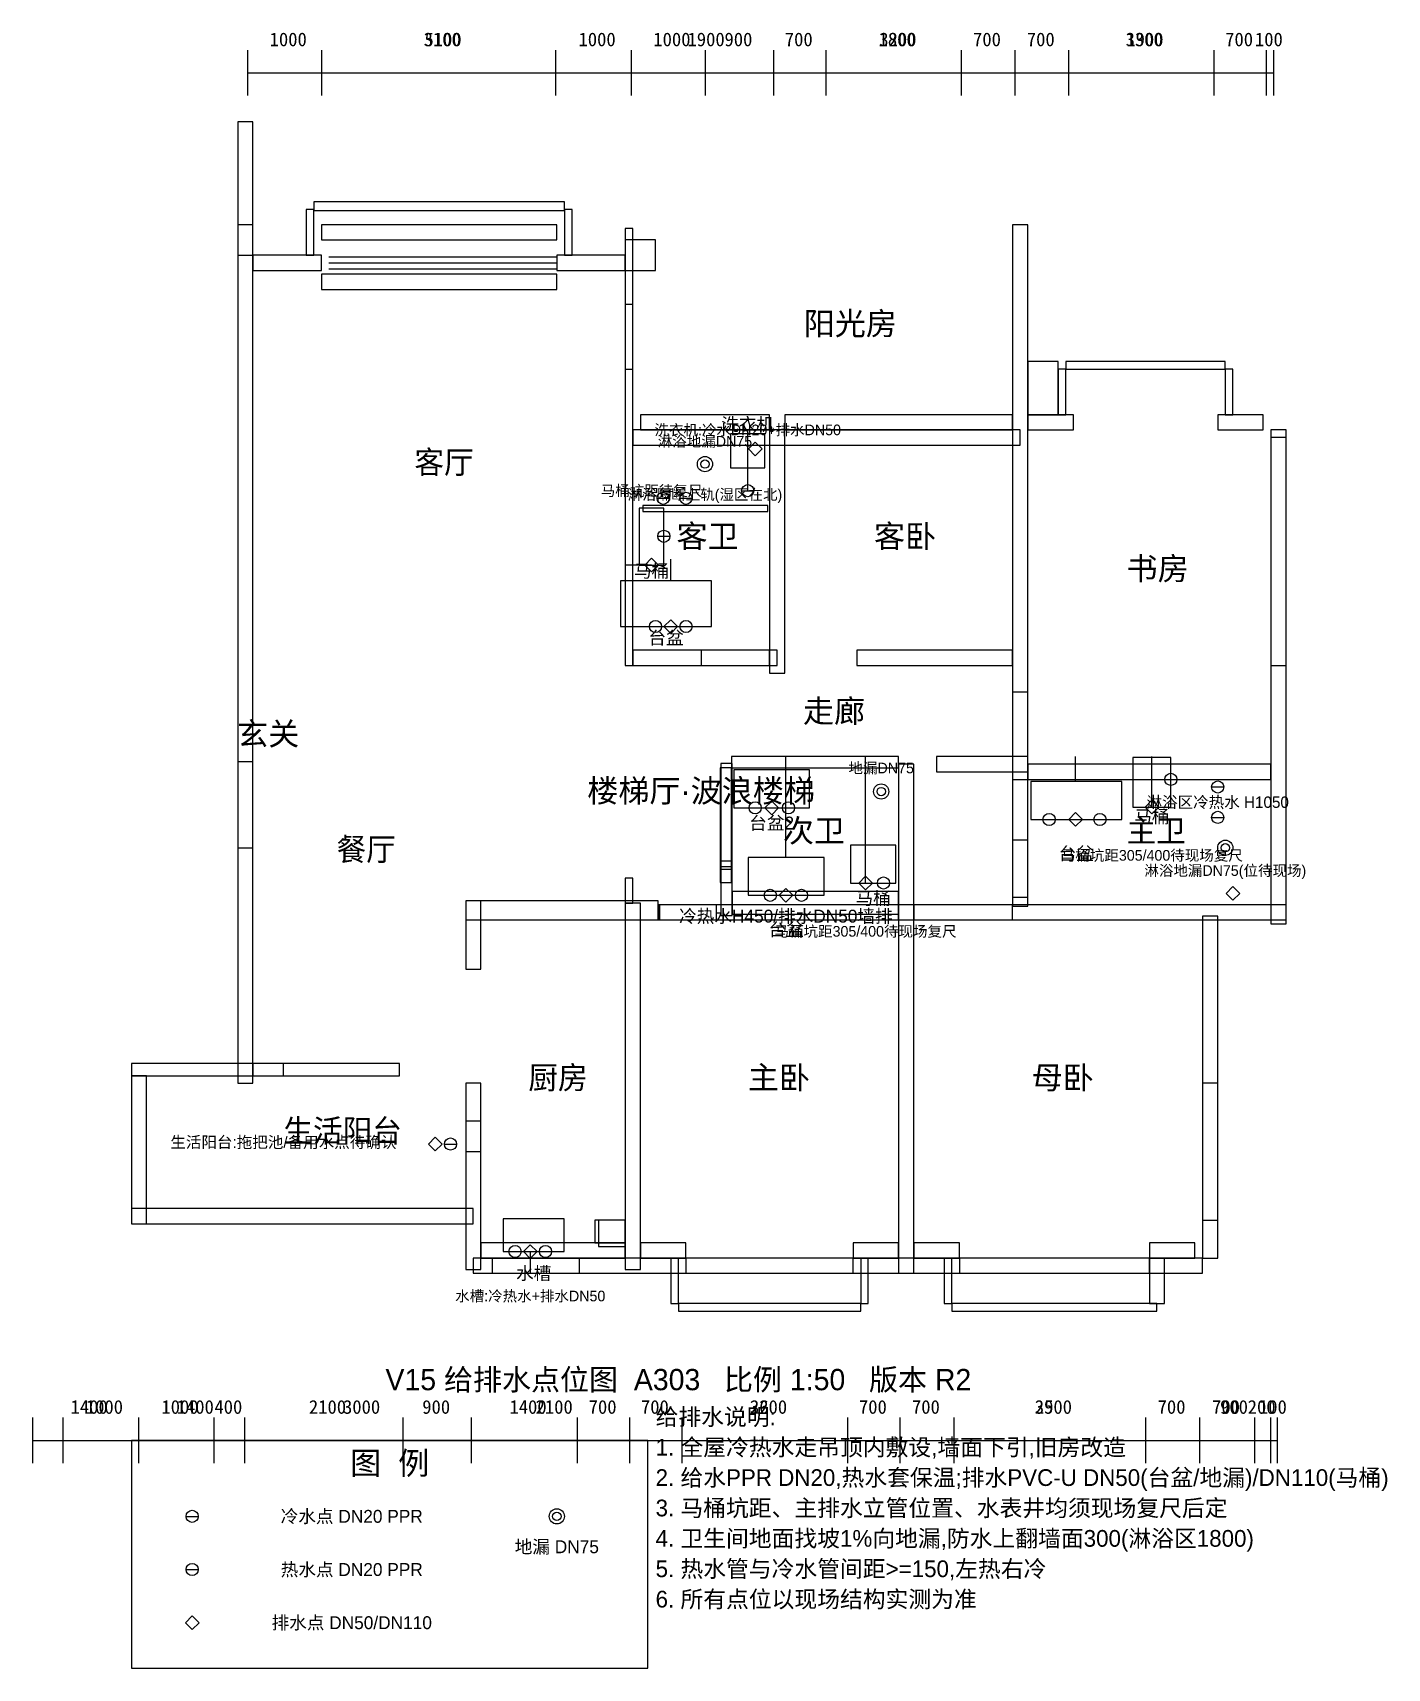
# Model space of a CAD drawing. Header units: millimetres. Extents: x 0 to 17833, y -5400 to 16128.
import ezdxf
from ezdxf.enums import TextEntityAlignment as Align

# ---------------------------------------------------------------- set-up
doc = ezdxf.new("R2010")
doc.units = ezdxf.units.MM
doc.header["$LTSCALE"] = 200
for name, color, linetype in [('A-DIMS', 1, 'Continuous'), ('A-DOOR', 3, 'Continuous'), ('A-FIXT', 4, 'Continuous'), ('A-NOTE', 7, 'Continuous'), ('A-PLUM-C', 5, 'Continuous'), ('A-PLUM-D', 6, 'Continuous'), ('A-PLUM-H', 1, 'Continuous'), ('A-TEXT', 7, 'Continuous'), ('A-WALL', 7, 'Continuous'), ('A-WINDOW', 4, 'Continuous')]:
    doc.layers.add(name, color=color, linetype=linetype)
doc.styles.add('HZTXT', font='STHeiti Medium.ttc')

msp = doc.modelspace()

# ---------------------------------------------------------------- linework, layer by layer
at = {"layer": 'A-DIMS'}
for p, q in [((2831, 15300), (2831, 15900)), ((2831, 15300), (2831, 15900)), ((3807, 15300), (3807, 15900)), ((6887, 15300), (6887, 15900)), ((7882, 15300), (7882, 15900)), ((7882, 15300), (7882, 15900)), ((8858, 15300), (8858, 15900)), ((9757, 15300), (9757, 15900)), ((9757, 15300), (9757, 15900)), ((10446, 15300), (10446, 15900)), ((12225, 15300), (12225, 15900)), ((12933, 15300), (12933, 15900)), ((12933, 15300), (12933, 15900)), ((13641, 15300), (13641, 15900)), ((15554, 15300), (15554, 15900)), ((16243, 15300), (16243, 15900)), ((16243, 15300), (16243, 15900)), ((16338, 15300), (16338, 15900)), ((2831, 15600), (7882, 15600)), ((2831, 15600), (3807, 15600)), ((3807, 15600), (6887, 15600)), ((6887, 15600), (7882, 15600)), ((7882, 15600), (9757, 15600)), ((7882, 15600), (8858, 15600)), ((8858, 15600), (9757, 15600)), ((9757, 15600), (12933, 15600)), ((9757, 15600), (10446, 15600)), ((10446, 15600), (12225, 15600)), ((12225, 15600), (12933, 15600)), ((12933, 15600), (16243, 15600)), ((12933, 15600), (13641, 15600)), ((13641, 15600), (15554, 15600)), ((15554, 15600), (16243, 15600)), ((16243, 15600), (16338, 15600)), ((0, -2700), (0, -2100)), ((402, -2700), (402, -2100)), ((1397, -2700), (1397, -2100)), ((1397, -2700), (1397, -2100)), ((2391, -2700), (2391, -2100)), ((2793, -2700), (2793, -2100)), ((2793, -2700), (2793, -2100)), ((4879, -2700), (4879, -2100)), ((5778, -2700), (5778, -2100)), ((5778, -2700), (5778, -2100)), ((7174, -2700), (7174, -2100)), ((7863, -2700), (7863, -2100)), ((7863, -2700), (7863, -2100)), ((8552, -2700), (8552, -2100)), ((10733, -2700), (10733, -2100)), ((11421, -2700), (11421, -2100)), ((11421, -2700), (11421, -2100)), ((12129, -2700), (12129, -2100)), ((14655, -2700), (14655, -2100)), ((15363, -2700), (15363, -2100)), ((15363, -2700), (15363, -2100)), ((16090, -2700), (16090, -2100)), ((16300, -2700), (16300, -2100)), ((16300, -2700), (16300, -2100)), ((16386, -2700), (16386, -2100)), ((0, -2400), (1397, -2400)), ((402, -2400), (1397, -2400)), ((1397, -2400), (2793, -2400)), ((1397, -2400), (2391, -2400)), ((2391, -2400), (2793, -2400)), ((2793, -2400), (5778, -2400)), ((2793, -2400), (4879, -2400)), ((4879, -2400), (5778, -2400)), ((5778, -2400), (7863, -2400)), ((5778, -2400), (7174, -2400)), ((7174, -2400), (7863, -2400)), ((7863, -2400), (11421, -2400)), ((7863, -2400), (8552, -2400)), ((8552, -2400), (10733, -2400)), ((10733, -2400), (11421, -2400)), ((11421, -2400), (15363, -2400)), ((11421, -2400), (12129, -2400)), ((12129, -2400), (14655, -2400)), ((14655, -2400), (15363, -2400)), ((15363, -2400), (16300, -2400)), ((15363, -2400), (16090, -2400)), ((16090, -2400), (16300, -2400)), ((16300, -2400), (16386, -2400))]:
    msp.add_line(p, q, dxfattribs=at)
at = {"layer": 'A-DOOR'}
for points in [[(7800, 11700), (7900, 11700), (7900, 12550), (7800, 12550)], [(8800, 7800), (9700, 7800), (9700, 8000), (8800, 8000)], [(12900, 6300), (13100, 6300), (13100, 7450), (12900, 7450)], [(2700, 5400), (2900, 5400), (2900, 6530), (2700, 6530)], [(12900, 4750), (13100, 4750), (13100, 5500), (12900, 5500)], [(8250, 4450), (9000, 4450), (9000, 4650), (8250, 4650)], [(11600, 4450), (12900, 4450), (12900, 4650), (11600, 4650)], [(2900, 2400), (4830, 2400), (4830, 2560), (2900, 2560)], [(5700, 1400), (5900, 1400), (5900, 2300), (5700, 2300)]]:
    msp.add_lwpolyline(points, close=True, dxfattribs=at)
at = {"layer": 'A-FIXT'}
for points in [[(9188, 10399), (9638, 10399), (9638, 10849), (9188, 10849)], [(8034, 9824), (9677, 9824), (9677, 9904), (8034, 9904)], [(7985, 9121), (8309, 9121), (8309, 9868), (7985, 9868)], [(7737, 8312), (8937, 8312), (8937, 8912), (7737, 8912)], [(14483, 5936), (14983, 5936), (14983, 6586), (14483, 6586)], [(9228, 5925), (10228, 5925), (10228, 6425), (9228, 6425)], [(13139, 5773), (14338, 5773), (14338, 6273), (13139, 6273)], [(10764, 4936), (11364, 4936), (11364, 5436), (10764, 5436)], [(9419, 4774), (10420, 4774), (10420, 5274), (9419, 5274)], [(6195, 85), (6995, 85), (6995, 515), (6195, 515)]]:
    msp.add_lwpolyline(points, close=True, dxfattribs=at)
at = {"layer": 'A-PLUM-C'}
for p, q in [((8520, 10000), (8680, 10000)), ((9333, 10100), (9493, 10100)), ((8229, 9500), (8389, 9500)), ((8520, 8312), (8680, 8312)), ((14903, 6300), (15063, 6300)), ((9870, 5925), (10030, 5925)), ((13970, 5773), (14130, 5773)), ((15520, 5800), (15680, 5800)), ((10040, 4774), (10200, 4774)), ((11120, 4936), (11280, 4936)), ((5420, 1500), (5580, 1500)), ((6670, 85), (6830, 85)), ((2020, -3400), (2180, -3400))]:
    msp.add_line(p, q, dxfattribs=at)
for centre in [(9413, 10100), (8600, 10000), (8309, 9500), (8600, 8312), (14983, 6300), (9950, 5925), (14050, 5773), (15600, 5800), (11200, 4936), (10120, 4774), (5500, 1500), (6750, 85), (2100, -3400)]:
    msp.add_circle(centre, 80, dxfattribs=at)
at = {"layer": 'A-PLUM-D'}
for p, q in [((9413, 10100), (9413, 10900)), ((8147, 9121), (7800, 9121)), ((8400, 8912), (8400, 9200)), ((9915, 5274), (9915, 6600)), ((10964, 4936), (10964, 6600)), ((13730, 6273), (13730, 6600)), ((14733, 5936), (14733, 6600)), ((6550, 85), (6550, -200))]:
    msp.add_line(p, q, dxfattribs=at)
for points in [[(9513, 10739), (9603, 10649), (9513, 10559), (9423, 10649)], [(8147, 9211), (8237, 9121), (8147, 9031), (8057, 9121)], [(8400, 8402), (8490, 8312), (8400, 8222), (8310, 8312)], [(9730, 6015), (9820, 5925), (9730, 5835), (9640, 5925)], [(13730, 5863), (13820, 5773), (13730, 5683), (13640, 5773)], [(14733, 6026), (14823, 5936), (14733, 5846), (14643, 5936)], [(10964, 5026), (11054, 4936), (10964, 4846), (10874, 4936)], [(9915, 4864), (10005, 4774), (9915, 4684), (9825, 4774)], [(15800, 4890), (15890, 4800), (15800, 4710), (15710, 4800)], [(5300, 1590), (5390, 1500), (5300, 1410), (5210, 1500)], [(6550, 175), (6640, 85), (6550, -5), (6460, 85)], [(2100, -4710), (2190, -4800), (2100, -4890), (2010, -4800)]]:
    msp.add_lwpolyline(points, close=True, dxfattribs=at)
for centre, radius in [((8850, 10450), 100), ((8850, 10450), 55), ((11170, 6140), 100), ((11170, 6140), 55), ((15700, 5400), 100), ((15700, 5400), 55), ((6900, -3400), 100), ((6900, -3400), 55)]:
    msp.add_circle(centre, radius, dxfattribs=at)
at = {"layer": 'A-PLUM-H'}
for p, q in [((8220, 10000), (8380, 10000)), ((8120, 8312), (8280, 8312)), ((15520, 6200), (15680, 6200)), ((9430, 5925), (9590, 5925)), ((13300, 5773), (13460, 5773)), ((9630, 4774), (9790, 4774)), ((6270, 85), (6430, 85)), ((2020, -4100), (2180, -4100))]:
    msp.add_line(p, q, dxfattribs=at)
for centre in [(8300, 10000), (8200, 8312), (15600, 6200), (9510, 5925), (13380, 5773), (9710, 4774), (6350, 85), (2100, -4100)]:
    msp.add_circle(centre, 80, dxfattribs=at)
at = {"layer": 'A-WALL'}
for points in [[(2700, 13200), (2900, 13200), (2900, 14953), (2700, 14953)], [(3600, 13200), (3700, 13200), (3700, 13800), (3600, 13800)], [(3700, 13790), (7000, 13790), (7000, 13900), (3700, 13900)], [(7000, 13200), (7100, 13200), (7100, 13800), (7000, 13800)], [(2700, 2300), (2900, 2300), (2900, 13600), (2700, 13600)], [(3800, 13400), (6900, 13400), (6900, 13600), (3800, 13600)], [(12900, 4630), (13100, 4630), (13100, 13600), (12900, 13600)], [(7800, 7800), (7900, 7800), (7900, 13550), (7800, 13550)], [(7800, 13000), (8200, 13000), (8200, 13400), (7800, 13400)], [(2900, 13000), (3800, 13000), (3800, 13200), (2900, 13200)], [(6900, 13000), (7800, 13000), (7800, 13200), (6900, 13200)], [(13100, 11100), (13500, 11100), (13500, 11800), (13100, 11800)], [(13500, 11100), (13600, 11100), (13600, 11700), (13500, 11700)], [(13600, 11700), (15700, 11700), (15700, 11800), (13600, 11800)], [(15700, 11100), (15800, 11100), (15800, 11700), (15700, 11700)], [(8000, 10900), (9700, 10900), (9700, 11100), (8000, 11100)], [(9900, 10900), (12900, 10900), (12900, 11100), (9900, 11100)], [(13100, 10900), (13700, 10900), (13700, 11100), (13100, 11100)], [(15600, 10900), (16200, 10900), (16200, 11100), (15600, 11100)], [(7900, 10700), (13000, 10700), (13000, 10900), (7900, 10900)], [(9700, 7700), (9900, 7700), (9900, 10900), (9700, 10900)], [(16300, 4400), (16500, 4400), (16500, 10900), (16300, 10900)], [(7900, 7800), (9800, 7800), (9800, 8000), (7900, 8000)], [(10850, 7800), (12900, 7800), (12900, 8000), (10850, 8000)], [(9059, 4507), (9209, 4507), (9209, 6507), (9059, 6507)], [(9200, 6450), (11400, 6450), (11400, 6600), (9200, 6600)], [(11400, -200), (11600, -200), (11600, 6500), (11400, 6500)], [(11900, 6400), (13100, 6400), (13100, 6600), (11900, 6600)], [(13100, 6300), (16300, 6300), (16300, 6500), (13100, 6500)], [(9050, 5120), (9200, 5120), (9200, 6450), (9050, 6450)], [(9050, 5230), (9200, 5230), (9200, 6450), (9050, 6450)], [(7800, 4670), (7900, 4670), (7900, 5000), (7800, 5000)], [(9050, 4942), (9200, 4942), (9200, 5150), (9050, 5150)], [(9209, 4524), (11400, 4524), (11400, 4823), (9209, 4823)], [(5700, 4450), (8236, 4450), (8236, 4700), (5700, 4700)], [(5700, 3800), (5900, 3800), (5900, 4700), (5700, 4700)], [(7800, -150), (8000, -150), (8000, 4670), (7800, 4670)], [(8236, 4450), (11400, 4450), (11400, 4650), (8236, 4650)], [(11400, 4450), (16500, 4450), (16500, 4650), (11400, 4650)], [(15400, 0), (15600, 0), (15600, 4500), (15400, 4500)], [(1300, 2400), (3300, 2400), (3300, 2560), (1300, 2560)], [(1300, 450), (1500, 450), (1500, 2400), (1300, 2400)], [(5700, -150), (5900, -150), (5900, 1800), (5700, 1800)], [(1300, 450), (5800, 450), (5800, 650), (1300, 650)], [(7400, 200), (7800, 200), (7800, 500), (7400, 500)], [(7450, 150), (7800, 150), (7800, 500), (7450, 500)], [(5900, 0), (7800, 0), (7800, 200), (5900, 200)], [(6050, -200), (15400, -200), (15400, 0), (6050, 0)], [(8000, 0), (8600, 0), (8600, 200), (8000, 200)], [(8400, -600), (8500, -600), (8500, 0), (8400, 0)], [(10800, 0), (11400, 0), (11400, 200), (10800, 200)], [(10900, -600), (11000, -600), (11000, 0), (10900, 0)], [(11600, 0), (12200, 0), (12200, 200), (11600, 200)], [(12000, -600), (12100, -600), (12100, 0), (12000, 0)], [(14700, 0), (15300, 0), (15300, 200), (14700, 200)], [(14700, -600), (14900, -600), (14900, 0), (14700, 0)], [(8500, -700), (10900, -700), (10900, -600), (8500, -600)], [(12100, -700), (14800, -700), (14800, -600), (12100, -600)], [(1300, -5400), (8100, -5400), (8100, -2400), (1300, -2400)]]:
    msp.add_lwpolyline(points, close=True, dxfattribs=at)
at = {"layer": 'A-WINDOW'}
for p, q in [((3900, 13180), (6900, 13180)), ((3900, 13100), (6900, 13100)), ((3900, 13020), (6900, 13020))]:
    msp.add_line(p, q, dxfattribs=at)
for points in [[(3800, 12750), (6900, 12750), (6900, 12950), (3800, 12950)], [(16300, 7800), (16500, 7800), (16500, 10800), (16300, 10800)], [(15400, 500), (15600, 500), (15600, 2300), (15400, 2300)], [(5800, -200), (7200, -200), (7200, 0), (5800, 0)], [(8600, -200), (10800, -200), (10800, 0), (8600, 0)], [(12200, -200), (14700, -200), (14700, 0), (12200, 0)]]:
    msp.add_lwpolyline(points, close=True, dxfattribs=at)

# ---------------------------------------------------------------- texts
at = {"layer": 'A-DESIGN', "style": 'HZTXT'}
for s, p in [('走廊', (10550, 7200)), ('玄关', (3100, 6900))]:
    msp.add_text(s, height=300, dxfattribs=at).set_placement(p, align=Align.MIDDLE_CENTER)
at = {"layer": 'A-DIMS'}
for s, p in [('1000', (3119, 15950)), ('3100', (5147, 15950)), ('5100', (5157, 15950)), ('1000', (7185, 15950)), ('1000', (8170, 15950)), ('1900', (8620, 15950)), ('900', (9107, 15950)), ('700', (9901, 15950)), ('1800', (11135, 15950)), ('3200', (11145, 15950)), ('700', (12379, 15950)), ('700', (13087, 15950)), ('3300', (14388, 15950)), ('1900', (14397, 15950)), ('700', (15698, 15950)), ('100', (16090, 15950)), ('1400', (498, -2050)), ('1000', (699, -2050)), ('1000', (1694, -2050)), ('1400', (1895, -2050)), ('400', (2392, -2050)), ('2100', (3636, -2050)), ('3000', (4085, -2050)), ('900', (5128, -2050)), ('1400', (6276, -2050)), ('2100', (6620, -2050)), ('700', (7319, -2050)), ('700', (8007, -2050)), ('3600', (9442, -2050)), ('2200', (9442, -2050)), ('700', (10877, -2050)), ('700', (11575, -2050)), ('3900', (13192, -2050)), ('2500', (13192, -2050)), ('700', (14809, -2050)), ('700', (15526, -2050)), ('900', (15631, -2050)), ('200', (15995, -2050)), ('100', (16143, -2050))]:
    msp.add_text(s, height=180, dxfattribs=at).set_placement(p)
at = {"layer": 'A-NOTE', "style": 'HZTXT'}
for s, height, p in [('洗衣机:冷水DN20+排水DN50', 140, (9413, 10900)), ('洗衣机', 170, (9413, 10974)), ('淋浴地漏DN75', 140, (8850, 10750)), ('马桶坑距待复尺', 140, (8147, 10100)), ('淋浴隔断上轨(湿区在北)', 140, (8850, 10050)), ('马桶', 170, (8147, 9044)), ('台盆', 170, (8337, 8162)), ('地漏DN75', 140, (11170, 6450)), ('淋浴区冷热水 H1050', 150, (15600, 6000)), ('台盆2', 170, (9728, 5725)), ('马桶', 170, (14733, 5811)), ('台盆', 170, (13738, 5323)), ('马桶坑距305/400待现场复尺', 140, (14733, 5300)), ('淋浴地漏DN75(位待现场)', 140, (15700, 5100)), ('马桶', 170, (11064, 4736)), ('冷热水H450/排水DN50墙排', 170, (9915, 4500)), ('台盆', 170, (9920, 4324)), ('马桶坑距305/400待现场复尺', 140, (10964, 4300)), ('生活阳台:拖把池/备用水点待确认', 150, (3300, 1525)), ('水槽', 170, (6595, -200)), ('水槽:冷热水+排水DN50', 140, (6550, -500)), ('V15 给排水点位图  A303   比例 1:50   版本 R2', 280, (8500, -1600)), ('图  例', 300, (4700, -2700)), ('冷水点 DN20 PPR', 170, (4200, -3400)), ('地漏 DN75', 170, (6900, -3800)), ('热水点 DN20 PPR', 170, (4200, -4100)), ('排水点 DN50/DN110', 170, (4200, -4800))]:
    msp.add_text(s, height=height, dxfattribs=at).set_placement(p, align=Align.MIDDLE_CENTER)
for s, p in [('给排水说明:', (8200, -2200)), ('1. 全屋冷热水走吊顶内敷设,墙面下引,旧房改造', (8200, -2600)), ('2. 给水PPR DN20,热水套保温;排水PVC-U DN50(台盆/地漏)/DN110(马桶)', (8200, -3000)), ('3. 马桶坑距、主排水立管位置、水表井均须现场复尺后定', (8200, -3400)), ('4. 卫生间地面找坡1%向地漏,防水上翻墙面300(淋浴区1800)', (8200, -3800)), ('5. 热水管与冷水管间距>=150,左热右冷', (8200, -4200)), ('6. 所有点位以现场结构实测为准', (8200, -4600))]:
    msp.add_text(s, height=220, dxfattribs=at).set_placement(p)
at = {"layer": 'A-TEXT', "style": 'HZTXT'}
for s, p in [('阳光房', (10150, 12150)), ('客卫', (8475, 9350)), ('客卧', (11075, 9350)), ('书房', (14400, 8925)), ('楼梯厅·波浪楼梯', (7300, 6000)), ('次卫', (9875, 5475)), ('主卧', (9415, 2225)), ('母卧', (13150, 2225))]:
    msp.add_text(s, height=300, dxfattribs=at).set_placement(p)
at = {"layer": 'A-TEXT'}
for s, p in [('客厅', (5025, 10325)), ('主卫', (14400, 5475)), ('餐厅', (4000, 5230)), ('厨房', (6525, 2225)), ('生活阳台', (3300, 1525))]:
    msp.add_text(s, height=300, dxfattribs=at).set_placement(p)

doc.saveas('drawing.dxf')
